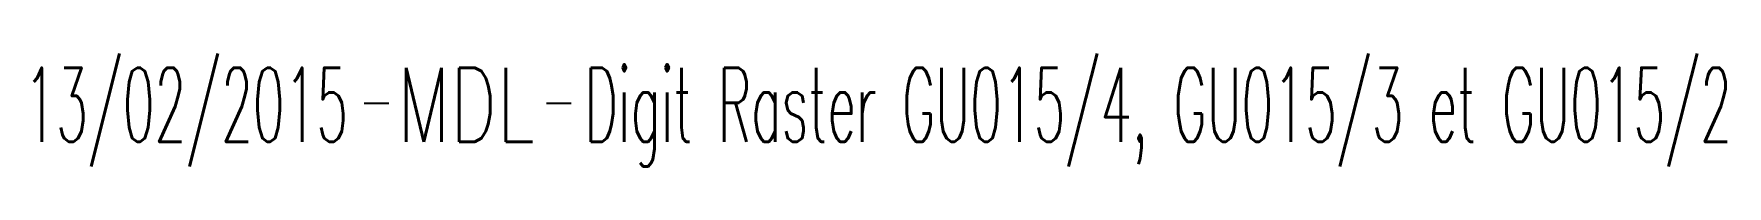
# Model space of a CAD drawing. Header units: millimetres. Extents: x 146997 to 147991, y 130998 to 131775.
# Drawn here: x 147511.47 to 147545.76, y 131237.32 to 131239.61 of the extents above; entities that cross this region are included whole.
import ezdxf
from ezdxf.enums import TextEntityAlignment as Align

# ---------------------------------------------------------------- set-up
doc = ezdxf.new("R2010")
doc.units = ezdxf.units.MM
doc.layers.get('0').update_dxf_attribs({"linetype": 'CONTINUOUS'})
doc.layers.add('L_140', color=3, linetype='CONTINUOUS')
doc.styles.get("Standard").update_dxf_attribs({"font": 'romans.shx', "width": 0.85})

# ---------------------------------------------------------------- blocks, each defined once
blk = doc.blocks.new('GIS_MODF')
at = {"color": 0, "linetype": 'Continuous', "flags": 128}
for points in [[(-2.176, -0.014), (-1.676, -0.014)], [(1.519, -0.014), (2.019, -0.014)]]:
    blk.add_lwpolyline(points, dxfattribs=at)
at = {"color": 0, "linetype": 'Continuous', "width": 0.5}
blk.add_attdef('DATE', text='', height=1.5, dxfattribs=at).set_placement((-2.502, -0.798), align=Align.RIGHT)
at = {"color": 0, "linetype": 'Continuous', "width": 1.771291}
blk.add_attdef('USER', text='', height=1.5, dxfattribs=at).set_placement((-1.507, -0.798), (1.276, -0.798), align=Align.FIT)
at = {"color": 0, "linetype": 'Continuous', "width": 0.5}
blk.add_attdef('DESC', (2.289, -0.798), '', height=1.5, dxfattribs=at)

msp = doc.modelspace()

# ---------------------------------------------------------------- block references
at = {"layer": 'L_140', "linetype": 'Continuous'}
ref = msp.add_blockref('GIS_MODF', (147520.333, 131238.618), dxfattribs=at)
ref.add_attrib('DATE', '13/02/2015', dxfattribs={"layer": '0', "color": 0, "linetype": 'Continuous', "height": 1.5, "width": 0.5}).set_placement((147517.831, 131237.82), align=Align.RIGHT)
ref.add_attrib('USER', 'MDL', dxfattribs={"layer": '0', "color": 0, "linetype": 'Continuous', "height": 1.5, "width": 0.638826}).set_placement((147518.826, 131237.82), (147521.609, 131237.82), align=Align.FIT)
ref.add_attrib('DESC', 'Digit Raster GU015/4, GU015/3 et GU015/2', (147522.622, 131237.82), dxfattribs={"layer": '0', "color": 0, "linetype": 'Continuous', "height": 1.5, "width": 0.5})

doc.saveas('drawing.dxf')
